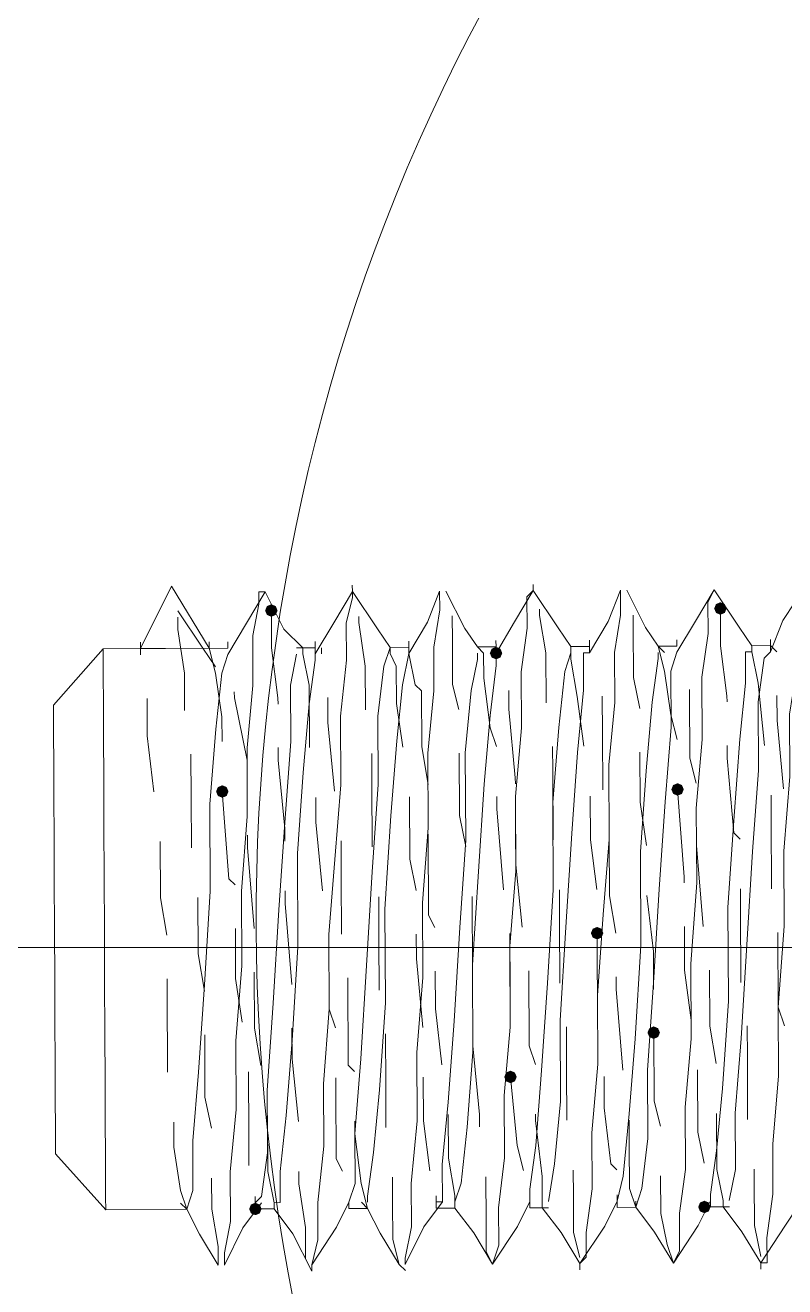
# Model space of a CAD drawing. Header units: millimetres. Extents: x 89051 to 218395, y -330386 to -125649.
# Drawn here: x 100671.91 to 100686.65, y -127027.67 to -127003.17 of the extents above; entities that cross this region are included whole.
import ezdxf

# ---------------------------------------------------------------- set-up
doc = ezdxf.new("R2010")
doc.units = ezdxf.units.MM
doc.header["$LTSCALE"] = 13
for name, pattern in [('1 实线', [0]), ('ACAD_ISO04W100', [30, 24, -3, 0, -3]), ('CENTER', [50.8, 31.75, -6.35, 6.35, -6.35])]:
    doc.linetypes.add(name, pattern=pattern)
doc.layers.get('0').update_dxf_attribs({"color": 1, "linetype": 'CENTER'})
doc.layers.add('C00-00-00', color=7, linetype='Continuous')
doc.layers.add('标注、文本', color=3, linetype='Continuous', lineweight=25)

msp = doc.modelspace()

# ---------------------------------------------------------------- hatches: boundary and pattern name
at = {"layer": 'C00-00-00'}
h = msp.add_hatch(color=256, dxfattribs=at)
h.dxf.hatch_style = 2
h.paths.add_polyline_path([(100676.569, -127014.538), (100676.605, -127014.623), (100676.691, -127014.658), (100676.776, -127014.622), (100676.811, -127014.537), (100676.775, -127014.451), (100676.69, -127014.416), (100676.604, -127014.452)])
h = msp.add_hatch(color=256, dxfattribs=at)
h.dxf.hatch_style = 2
h.paths.add_polyline_path([(100685.282, -127014.498), (100685.318, -127014.583), (100685.403, -127014.619), (100685.489, -127014.583), (100685.524, -127014.497), (100685.488, -127014.412), (100685.402, -127014.377), (100685.317, -127014.413)])
h = msp.add_hatch(color=256, dxfattribs=at)
h.dxf.hatch_style = 2
h.paths.add_polyline_path([(100680.929, -127015.365), (100680.965, -127015.45), (100681.051, -127015.485), (100681.136, -127015.449), (100681.171, -127015.364), (100681.135, -127015.279), (100681.05, -127015.243), (100680.965, -127015.279)])
h = msp.add_hatch(color=256, dxfattribs=at)
h.dxf.hatch_style = 2
h.paths.add_polyline_path([(100675.617, -127018.051), (100675.653, -127018.137), (100675.739, -127018.172), (100675.824, -127018.136), (100675.859, -127018.05), (100675.823, -127017.965), (100675.738, -127017.93), (100675.652, -127017.966)])
h = msp.add_hatch(color=256, dxfattribs=at)
h.dxf.hatch_style = 2
h.paths.add_polyline_path([(100684.451, -127018.011), (100684.487, -127018.096), (100684.572, -127018.132), (100684.657, -127018.096), (100684.693, -127018.01), (100684.657, -127017.925), (100684.571, -127017.89), (100684.486, -127017.926)])
h = msp.add_hatch(color=256, dxfattribs=at)
h.dxf.hatch_style = 2
h.paths.add_polyline_path([(100682.89, -127020.801), (100682.926, -127020.887), (100683.012, -127020.922), (100683.097, -127020.886), (100683.132, -127020.8), (100683.096, -127020.715), (100683.011, -127020.68), (100682.925, -127020.716)])
h = msp.add_hatch(color=256, dxfattribs=at)
h.dxf.hatch_style = 2
h.paths.add_polyline_path([(100683.988, -127022.733), (100684.024, -127022.818), (100684.11, -127022.853), (100684.195, -127022.817), (100684.23, -127022.732), (100684.194, -127022.646), (100684.109, -127022.611), (100684.023, -127022.647)])
h = msp.add_hatch(color=256, dxfattribs=at)
h.dxf.hatch_style = 2
h.paths.add_polyline_path([(100681.209, -127023.592), (100681.245, -127023.678), (100681.33, -127023.713), (100681.416, -127023.677), (100681.451, -127023.591), (100681.415, -127023.506), (100681.329, -127023.471), (100681.244, -127023.507)])
h = msp.add_hatch(color=256, dxfattribs=at)
h.dxf.hatch_style = 2
h.paths.add_polyline_path([(100676.259, -127026.156), (100676.295, -127026.241), (100676.381, -127026.276), (100676.466, -127026.24), (100676.501, -127026.155), (100676.465, -127026.07), (100676.379, -127026.034), (100676.294, -127026.07)])
h = msp.add_hatch(color=256, dxfattribs=at)
h.dxf.hatch_style = 2
h.paths.add_polyline_path([(100684.972, -127026.116), (100685.007, -127026.202), (100685.093, -127026.237), (100685.178, -127026.201), (100685.213, -127026.115), (100685.178, -127026.03), (100685.092, -127025.995), (100685.007, -127026.031)])

# ---------------------------------------------------------------- linework, layer by layer
at = {"color": 7, "linetype": '1 实线', "lineweight": 0, "extrusion": (0, 0, -1)}
for centre, major_axis, ratio, start_param, end_param in [((100704.687, -127020.581), (-0.209, 45.982), 0.866025, 2.304713, 7.120065), ((100700.754, -127020.599), (-0.209, 45.982), 0.866025, 3.141593, 6.283185), ((100707.833, -127020.567), (0.157, -34.608), 0.908418, 6.283185, 9.424778)]:
    msp.add_ellipse(centre, major_axis=major_axis, ratio=ratio, start_param=start_param, end_param=end_param, dxfattribs=at)
at = {"layer": 'C00-00-00', "lineweight": 15}
for points in [[(100674.152, -127015.275), (100674.752, -127014.062)], [(100674.752, -127014.062), (100675.484, -127015.269)], [(100678.262, -127014.167), (100678.261, -127014.046)], [(100681.771, -127014.151), (100681.77, -127014.03)], [(100676.568, -127014.175), (100676.447, -127014.175), (100676.448, -127014.417), (100676.329, -127015.023), (100676.334, -127015.991), (100676.218, -127017.202), (100676.224, -127018.533), (100676.11, -127019.985), (100676.117, -127021.437), (100676.002, -127022.89), (100676.008, -127024.221), (100675.893, -127025.432), (100675.897, -127026.4), (100675.779, -127027.005), (100675.78, -127027.247)], [(100675.847, -127015.388), (100676.207, -127014.781), (100676.568, -127014.175)], [(100676.568, -127014.175), (100676.934, -127014.899), (100677.299, -127015.26)], [(100678.262, -127014.167), (100678.262, -127014.288), (100678.143, -127014.773), (100678.147, -127015.499), (100678.031, -127016.588), (100678.037, -127017.919), (100677.922, -127019.372), (100677.808, -127020.825), (100677.815, -127022.277), (100677.7, -127023.729), (100677.706, -127024.939), (100677.59, -127026.029), (100677.593, -127026.755), (100677.474, -127027.24)], [(100677.541, -127015.38), (100677.901, -127014.774), (100678.262, -127014.167)], [(100678.262, -127014.167), (100678.749, -127014.891), (100678.993, -127015.253)], [(100679.956, -127014.159), (100679.957, -127014.522), (100679.84, -127015.249), (100679.844, -127016.096), (100679.728, -127017.307), (100679.735, -127018.759), (100679.62, -127020.211), (100679.627, -127021.663), (100679.512, -127023.116), (100679.519, -127024.447), (100679.403, -127025.658), (100679.407, -127026.505), (100679.289, -127027.11), (100679.289, -127027.231)], [(100679.356, -127015.372), (100679.717, -127014.765), (100679.956, -127014.159)], [(100680.077, -127014.159), (100680.443, -127014.883), (100680.687, -127015.245)], [(100681.771, -127014.151), (100681.65, -127014.273), (100681.653, -127014.878), (100681.536, -127015.725), (100681.541, -127016.814), (100681.426, -127018.146), (100681.433, -127019.598), (100681.318, -127021.051), (100681.325, -127022.624), (100681.21, -127023.955), (100681.216, -127025.165), (100681.099, -127026.134), (100681.103, -127026.86), (100680.983, -127027.224)], [(100681.05, -127015.364), (100681.411, -127014.758), (100681.771, -127014.151)], [(100681.771, -127014.151), (100682.258, -127014.875), (100682.502, -127015.237)], [(100683.465, -127014.143), (100683.467, -127014.627), (100683.349, -127015.354), (100683.354, -127016.322), (100683.238, -127017.533), (100683.245, -127018.985), (100683.131, -127020.437), (100683.017, -127022.011), (100683.023, -127023.342), (100682.908, -127024.674), (100682.913, -127025.763), (100682.796, -127026.61), (100682.798, -127027.094), (100682.677, -127027.216)], [(100682.865, -127015.356), (100683.226, -127014.749), (100683.465, -127014.143)], [(100683.586, -127014.143), (100683.952, -127014.867), (100684.196, -127015.229)], [(100685.28, -127014.135), (100685.16, -127014.378), (100685.163, -127014.983), (100685.046, -127015.83), (100685.051, -127017.04), (100684.936, -127018.372), (100684.943, -127019.824), (100684.829, -127021.398), (100684.836, -127022.85), (100684.721, -127024.181), (100684.726, -127025.391), (100684.609, -127026.239), (100684.612, -127026.965), (100684.492, -127027.208)], [(100684.56, -127015.348), (100684.92, -127014.742), (100685.28, -127014.135)], [(100685.28, -127014.135), (100685.767, -127014.859), (100686.011, -127015.221)], [(100674.875, -127014.545), (100675.363, -127015.269)], [(100676.694, -127015.263), (100676.69, -127014.537)], [(100681.894, -127014.635), (100681.894, -127014.514)], [(100685.406, -127015.224), (100685.403, -127014.498)], [(100686.375, -127015.34), (100686.614, -127014.734), (100686.854, -127014.37)], [(100674.877, -127014.908), (100674.876, -127014.666)], [(100678.385, -127014.771), (100678.385, -127014.65)], [(100678.51, -127015.618), (100678.385, -127014.771)], [(100680.202, -127015.126), (100680.2, -127014.642)], [(100682.018, -127015.36), (100681.894, -127014.635)], [(100683.71, -127014.868), (100683.709, -127014.626)], [(100675.002, -127015.755), (100674.877, -127014.908)], [(100683.715, -127015.836), (100683.71, -127014.868)], [(100672.463, -127016.372), (100673.426, -127015.278)], [(100673.426, -127015.278), (100675.847, -127015.267)], [(100673.451, -127020.723), (100673.447, -127019.755), (100673.442, -127018.666), (100673.438, -127017.819), (100673.434, -127016.972), (100673.431, -127016.367), (100673.429, -127015.762), (100673.428, -127015.52), (100673.426, -127015.278)], [(100674.152, -127015.275), (100674.152, -127015.154)], [(100675.484, -127015.269), (100674.152, -127015.275)], [(100674.153, -127015.396), (100674.152, -127015.275)], [(100675.363, -127015.269), (100675.606, -127015.631)], [(100675.484, -127015.269), (100675.483, -127015.148)], [(100675.484, -127015.269), (100675.607, -127015.752)], [(100675.847, -127015.267), (100675.846, -127015.146)], [(100676.819, -127016.231), (100676.694, -127015.263)], [(100677.178, -127015.261), (100677.541, -127015.259)], [(100677.299, -127015.26), (100677.299, -127015.381)], [(100677.541, -127015.259), (100677.54, -127015.138)], [(100677.541, -127015.38), (100677.541, -127015.259)], [(100677.662, -127015.38), (100677.662, -127015.259)], [(100678.195, -127026.026), (100678.314, -127025.663), (100678.31, -127024.695), (100678.424, -127023.242), (100678.537, -127021.426), (100678.649, -127019.611), (100678.763, -127017.916), (100678.757, -127016.585), (100678.873, -127015.616), (100678.993, -127015.253), (100678.993, -127015.374)], [(100678.993, -127015.253), (100679.356, -127015.251)], [(100678.993, -127015.253), (100678.993, -127015.374)], [(100679.356, -127015.251), (100679.355, -127015.13)], [(100679.356, -127015.372), (100679.356, -127015.251)], [(100680.206, -127015.973), (100680.202, -127015.126)], [(100680.687, -127015.245), (100681.05, -127015.243)], [(100680.687, -127015.245), (100680.808, -127015.366)], [(100681.05, -127015.243), (100681.049, -127015.122)], [(100682.502, -127015.237), (100682.865, -127015.235)], [(100682.502, -127015.237), (100682.502, -127015.358)], [(100682.865, -127015.235), (100682.864, -127015.114)], [(100682.865, -127015.356), (100682.865, -127015.235)], [(100684.196, -127015.229), (100684.559, -127015.227)], [(100684.196, -127015.229), (100684.319, -127015.713)], [(100684.196, -127015.229), (100684.318, -127015.35)], [(100684.559, -127015.227), (100684.558, -127015.106)], [(100685.531, -127016.191), (100685.406, -127015.224)], [(100686.011, -127015.221), (100686.374, -127015.219)], [(100686.011, -127015.221), (100686.012, -127015.342)], [(100686.374, -127015.219), (100686.374, -127015.098)], [(100686.496, -127015.34), (100686.374, -127015.219)], [(100686.375, -127015.34), (100686.374, -127015.219)], [(100675.847, -127015.388), (100675.728, -127015.752), (100675.612, -127016.841), (100675.497, -127018.294), (100675.505, -127019.988), (100675.392, -127021.804), (100675.279, -127023.498), (100675.164, -127024.83), (100675.168, -127025.798), (100675.049, -127026.161)], [(100676.379, -127026.034), (100676.5, -127025.913), (100676.617, -127025.065), (100676.612, -127023.855), (100676.725, -127022.161), (100676.838, -127020.345), (100676.951, -127018.65), (100677.065, -127017.077), (100677.06, -127015.988), (100677.178, -127015.382)], [(100677.541, -127015.38), (100677.542, -127015.501), (100677.425, -127016.349), (100677.31, -127017.681), (100677.196, -127019.254), (100677.204, -127021.069), (100677.091, -127022.885), (100676.977, -127024.338), (100676.861, -127025.427), (100676.864, -127026.032), (100676.743, -127026.033)], [(100677.299, -127015.381), (100677.423, -127015.986)], [(100679.356, -127015.372), (100679.238, -127015.978), (100679.122, -127017.067), (100679.008, -127018.52), (100678.895, -127020.336), (100678.903, -127022.151), (100678.79, -127023.845), (100678.674, -127025.056), (100678.557, -127025.904), (100678.558, -127026.025)], [(100678.993, -127015.374), (100679.115, -127015.615)], [(100679.48, -127015.977), (100679.356, -127015.372)], [(100679.889, -127026.018), (100680.01, -127026.018), (100680.006, -127025.292), (100680.122, -127024.081), (100680.236, -127022.508), (100680.349, -127020.692), (100680.462, -127018.997), (100680.454, -127017.303), (100680.57, -127016.093), (100680.688, -127015.487), (100680.687, -127015.366)], [(100681.05, -127015.364), (100681.051, -127015.606), (100680.935, -127016.575), (100680.82, -127017.907), (100680.707, -127019.601), (100680.594, -127021.417), (100680.602, -127023.111), (100680.487, -127024.564), (100680.371, -127025.653), (100680.252, -127026.017)], [(100680.808, -127015.366), (100680.811, -127015.85)], [(100681.704, -127026.01), (100681.703, -127025.768), (100681.82, -127024.921), (100681.934, -127023.468), (100682.048, -127021.773), (100682.16, -127019.958), (100682.153, -127018.264), (100682.267, -127016.811), (100682.383, -127015.721), (100682.502, -127015.358)], [(100682.023, -127016.328), (100682.018, -127015.36)], [(100682.865, -127015.356), (100682.744, -127015.357), (100682.748, -127016.083), (100682.632, -127017.293), (100682.518, -127018.867), (100682.406, -127020.683), (100682.293, -127022.498), (100682.3, -127024.071), (100682.185, -127025.282), (100682.067, -127026.009)], [(100682.502, -127015.358), (100682.503, -127015.479)], [(100682.503, -127015.479), (100682.627, -127016.204)], [(100683.398, -127026.003), (100683.517, -127025.518), (100683.632, -127024.307), (100683.747, -127022.855), (100683.859, -127021.039), (100683.851, -127019.224), (100683.965, -127017.65), (100684.08, -127016.319), (100684.197, -127015.471), (100684.197, -127015.35)], [(100684.56, -127015.348), (100684.44, -127015.712), (100684.445, -127016.801), (100684.331, -127018.254), (100684.217, -127019.948), (100684.105, -127021.764), (100683.991, -127023.459), (100683.997, -127024.79), (100683.881, -127025.758), (100683.761, -127026.122)], [(100685.213, -127025.994), (100685.212, -127025.873), (100685.33, -127025.026), (100685.445, -127023.815), (100685.558, -127022.12), (100685.55, -127020.305), (100685.663, -127018.611), (100685.777, -127017.037), (100685.893, -127015.947), (100685.891, -127015.342), (100686.012, -127015.342)], [(100686.375, -127015.34), (100686.254, -127015.462), (100686.137, -127016.309), (100686.143, -127017.64), (100686.029, -127019.214), (100685.916, -127021.03), (100685.804, -127022.845), (100685.689, -127024.298), (100685.694, -127025.387), (100685.576, -127025.993)], [(100686.012, -127015.342), (100686.135, -127015.946)], [(100675.005, -127016.481), (100675.002, -127015.755)], [(100675.607, -127015.752), (100675.732, -127016.599)], [(100678.514, -127016.465), (100678.51, -127015.618)], [(100679.115, -127015.615), (100679.119, -127016.341)], [(100684.319, -127015.713), (100684.444, -127016.559)], [(100677.423, -127015.986), (100677.428, -127017.196)], [(100679.602, -127016.097), (100679.48, -127015.977)], [(100680.329, -127016.457), (100680.206, -127015.973)], [(100680.811, -127015.85), (100680.936, -127016.817)], [(100683.838, -127016.441), (100683.715, -127015.836)], [(100686.135, -127015.946), (100686.262, -127017.156)], [(100686.861, -127015.822), (100686.743, -127016.549), (100686.749, -127017.759), (100686.634, -127019.211), (100686.641, -127020.663), (100686.527, -127022.237), (100686.533, -127023.568), (100686.418, -127024.9), (100686.422, -127025.868), (100686.305, -127026.715), (100686.308, -127027.199), (100686.187, -127027.2)], [(100674.281, -127016.968), (100674.278, -127016.242)], [(100675.972, -127016.235), (100675.971, -127016.114)], [(100676.219, -127017.444), (100675.972, -127016.235)], [(100676.82, -127016.352), (100676.819, -127016.231)], [(100677.789, -127016.71), (100677.787, -127016.226)], [(100679.607, -127017.186), (100679.602, -127016.097)], [(100681.297, -127016.452), (100681.296, -127016.089)], [(100682.627, -127016.204), (100682.753, -127017.172)], [(100683.115, -127016.928), (100683.111, -127016.202)], [(100684.805, -127016.194), (100684.805, -127016.073)], [(100684.811, -127017.404), (100684.805, -127016.194)], [(100685.532, -127016.312), (100685.531, -127016.191)], [(100686.502, -127016.671), (100686.499, -127016.187)], [(100672.463, -127016.372), (100672.464, -127016.493), (100672.466, -127016.977), (100672.468, -127017.461), (100672.472, -127018.187), (100672.475, -127018.913), (100672.479, -127019.76), (100672.483, -127020.728)], [(100679.119, -127016.341), (100679.244, -127017.188)], [(100681.424, -127017.783), (100681.297, -127016.452)], [(100675.732, -127016.599), (100675.734, -127017.083)], [(100677.916, -127018.041), (100677.789, -127016.71)], [(100684.444, -127016.559), (100684.567, -127017.043)], [(100686.629, -127018.001), (100686.502, -127016.671)], [(100674.407, -127018.057), (100674.281, -127016.968)], [(100680.936, -127016.817), (100681.059, -127017.18)], [(100683.12, -127018.017), (100683.115, -127016.928)], [(100676.824, -127017.441), (100676.823, -127017.199)], [(100679.731, -127017.912), (100679.607, -127017.186)], [(100682.15, -127017.659), (100682.148, -127017.175)], [(100685.537, -127017.401), (100685.536, -127017.159)], [(100675.134, -127018.175), (100675.13, -127017.327)], [(100676.222, -127017.928), (100676.219, -127017.444)], [(100676.952, -127018.771), (100676.824, -127017.441)], [(100678.642, -127017.917), (100678.639, -127017.312)], [(100680.339, -127018.514), (100680.333, -127017.304)], [(100683.847, -127018.256), (100683.842, -127017.288)], [(100684.934, -127017.888), (100684.811, -127017.404)], [(100685.665, -127018.853), (100685.537, -127017.401)], [(100682.156, -127018.99), (100682.15, -127017.659)], [(100678.647, -127019.127), (100678.642, -127017.917)], [(100681.425, -127017.904), (100681.424, -127017.783)], [(100675.138, -127019.143), (100675.134, -127018.175)], [(100675.738, -127018.051), (100675.867, -127019.744)], [(100677.554, -127018.164), (100677.556, -127018.648)], [(100679.369, -127018.155), (100679.374, -127019.365)], [(100681.063, -127018.148), (100681.064, -127018.39)], [(100682.878, -127018.139), (100682.882, -127018.986)], [(100684.572, -127018.011), (100684.7, -127019.704)], [(100686.387, -127018.123), (100686.389, -127018.607)], [(100681.064, -127018.39), (100681.192, -127019.962)], [(100683.972, -127019.102), (100683.847, -127018.256)], [(100677.556, -127018.648), (100677.683, -127019.978)], [(100680.462, -127019.118), (100680.339, -127018.514)], [(100686.389, -127018.607), (100686.396, -127019.938)], [(100676.227, -127019.138), (100676.226, -127018.896)], [(100676.953, -127019.013), (100676.952, -127018.771)], [(100679.742, -127020.453), (100679.735, -127018.88)], [(100681.432, -127019.477), (100681.429, -127018.872)], [(100684.94, -127019.098), (100684.939, -127018.856)], [(100685.786, -127018.973), (100685.665, -127018.853)], [(100674.537, -127020.113), (100674.533, -127019.024)], [(100676.355, -127020.71), (100676.227, -127019.138)], [(100678.045, -127019.734), (100678.042, -127019.008)], [(100682.882, -127018.986), (100683.007, -127019.954)], [(100683.25, -127020.074), (100683.245, -127018.985)], [(100685.068, -127020.671), (100684.94, -127019.098)], [(100679.374, -127019.365), (100679.498, -127019.97)], [(100681.559, -127020.687), (100681.432, -127019.477)], [(100684.7, -127019.704), (100684.701, -127019.825)], [(100675.867, -127019.744), (100675.988, -127019.865)], [(100678.05, -127020.823), (100678.045, -127019.734)], [(100685.792, -127020.304), (100685.79, -127019.941)], [(100674.662, -127020.839), (100674.537, -127020.113)], [(100675.268, -127021.199), (100675.263, -127020.11)], [(100676.958, -127020.223), (100676.957, -127019.981)], [(100678.777, -127020.941), (100678.773, -127020.094)], [(100680.594, -127021.538), (100680.588, -127020.086)], [(100682.284, -127020.562), (100682.281, -127019.957)], [(100683.374, -127020.799), (100683.25, -127020.074)], [(100684.102, -127021.159), (100683.976, -127020.07)], [(100677.086, -127021.796), (100676.958, -127020.223)], [(100685.799, -127021.756), (100685.792, -127020.304)], [(100679.864, -127020.694), (100679.742, -127020.453)], [(100682.29, -127021.772), (100682.284, -127020.562)], [(100684.705, -127020.672), (100684.709, -127021.519)], [(100672.483, -127020.728), (100672.487, -127021.696), (100672.491, -127022.543), (100672.495, -127023.269), (100672.498, -127023.995), (100672.501, -127024.6), (100672.502, -127024.963), (100672.503, -127025.084)], [(100673.476, -127026.169), (100673.475, -127025.927), (100673.474, -127025.685), (100673.471, -127025.08), (100673.468, -127024.475), (100673.464, -127023.627), (100673.46, -127022.78), (100673.456, -127021.691), (100673.451, -127020.723)], [(100675.992, -127020.712), (100675.997, -127021.68)], [(100677.808, -127020.825), (100677.815, -127022.277)], [(100679.502, -127020.817), (100679.504, -127021.301)], [(100681.317, -127020.809), (100681.322, -127021.898)], [(100683.011, -127020.801), (100683.019, -127022.616)], [(100686.52, -127020.785), (100686.527, -127022.237)], [(100678.781, -127021.909), (100678.777, -127020.941)], [(100684.105, -127021.885), (100684.102, -127021.159)], [(100675.393, -127021.925), (100675.268, -127021.199)], [(100679.504, -127021.301), (100679.631, -127022.631)], [(100676.364, -127022.646), (100676.359, -127021.557)], [(100679.872, -127022.267), (100679.868, -127021.541)], [(100680.596, -127021.901), (100680.594, -127021.538)], [(100681.69, -127022.985), (100681.683, -127021.533)], [(100683.379, -127021.888), (100683.378, -127021.646)], [(100684.709, -127021.519), (100684.834, -127022.487)], [(100685.198, -127022.606), (100685.193, -127021.517)], [(100674.667, -127021.928), (100674.666, -127021.686)], [(100675.997, -127021.68), (100676.122, -127022.526)], [(100678.182, -127023.364), (100678.175, -127021.67)], [(100681.322, -127021.898), (100681.325, -127022.624)], [(100683.507, -127023.461), (100683.379, -127021.888)], [(100674.674, -127023.501), (100674.667, -127021.928)], [(100677.815, -127022.277), (100677.937, -127022.639)], [(100679.998, -127023.356), (100679.872, -127022.267)], [(100686.527, -127022.237), (100686.65, -127022.6)], [(100677.093, -127023.248), (100677.09, -127022.643)], [(100682.418, -127023.466), (100682.414, -127022.619)], [(100685.322, -127023.332), (100685.198, -127022.606)], [(100685.926, -127023.208), (100685.924, -127022.603)], [(100675.402, -127023.982), (100675.397, -127022.772)], [(100676.488, -127023.372), (100676.364, -127022.646)], [(100678.91, -127023.724), (100678.906, -127022.756)], [(100680.601, -127022.99), (100680.6, -127022.748)], [(100684.115, -127024.063), (100684.109, -127022.732)], [(100680.728, -127024.321), (100680.601, -127022.99)], [(100681.813, -127023.348), (100681.69, -127022.985)], [(100677.219, -127024.457), (100677.093, -127023.248)], [(100678.304, -127023.484), (100678.182, -127023.364)], [(100685.932, -127024.418), (100685.926, -127023.208)], [(100676.247, -127023.494), (100676.252, -127024.704)], [(100677.942, -127023.607), (100677.943, -127023.849)], [(100679.636, -127023.599), (100679.64, -127024.446)], [(100681.33, -127023.592), (100681.457, -127024.922)], [(100682.423, -127024.434), (100682.418, -127023.466)], [(100683.145, -127023.584), (100683.148, -127024.189)], [(100684.959, -127023.454), (100684.965, -127024.664)], [(100677.943, -127023.849), (100677.949, -127025.18)], [(100678.914, -127024.571), (100678.91, -127023.724)], [(100675.526, -127024.586), (100675.402, -127023.982)], [(100684.238, -127024.547), (100684.115, -127024.063)], [(100676.619, -127025.428), (100676.614, -127024.339)], [(100680.127, -127025.17), (100680.123, -127024.323)], [(100680.729, -127024.563), (100680.728, -127024.321)], [(100681.818, -127024.437), (100681.817, -127024.316)], [(100683.148, -127024.189), (100683.274, -127025.277)], [(100685.331, -127025.389), (100685.326, -127024.3)], [(100674.801, -127024.953), (100674.799, -127024.468)], [(100678.31, -127024.695), (100678.308, -127024.453)], [(100679.64, -127024.446), (100679.765, -127025.414)], [(100681.944, -127025.525), (100681.818, -127024.437)], [(100683.635, -127024.912), (100683.633, -127024.428)], [(100676.252, -127024.704), (100676.255, -127025.309)], [(100678.435, -127025.662), (100678.31, -127024.695)], [(100684.965, -127024.664), (100685.089, -127025.269)], [(100673.476, -127026.169), (100672.503, -127025.084)], [(100674.926, -127025.799), (100674.801, -127024.953)], [(100681.457, -127024.922), (100681.58, -127025.406)], [(100683.639, -127025.759), (100683.635, -127024.912)], [(100677.949, -127025.18), (100678.071, -127025.422)], [(100680.251, -127025.896), (100680.127, -127025.17)], [(100683.274, -127025.277), (100683.395, -127025.398)], [(100675.533, -127026.159), (100675.53, -127025.554)], [(100676.743, -127026.033), (100676.619, -127025.428)], [(100677.225, -127025.668), (100677.224, -127025.426)], [(100679.042, -127026.022), (100679.039, -127025.538)], [(100680.858, -127026.377), (100680.855, -127025.53)], [(100681.946, -127026.009), (100681.944, -127025.525)], [(100682.55, -127025.885), (100682.548, -127025.401)], [(100684.246, -127026.241), (100684.243, -127025.515)], [(100685.455, -127025.993), (100685.331, -127025.389)], [(100686.058, -127025.627), (100686.057, -127025.385)], [(100675.049, -127026.161), (100674.926, -127025.799)], [(100677.35, -127026.514), (100677.225, -127025.668)], [(100678.558, -127026.146), (100678.435, -127025.662)], [(100683.761, -127026.122), (100683.639, -127025.759)], [(100686.062, -127026.474), (100686.058, -127025.627)], [(100675.049, -127026.161), (100674.927, -127026.041)], [(100676.501, -127026.034), (100676.14, -127026.52), (100675.78, -127027.247)], [(100676.379, -127026.034), (100676.379, -127025.913)], [(100676.38, -127026.155), (100676.379, -127026.034)], [(100676.743, -127026.154), (100676.743, -127026.033)], [(100678.195, -127026.026), (100677.955, -127026.511), (100677.474, -127027.24)], [(100678.195, -127026.026), (100678.195, -127026.147)], [(100678.195, -127026.147), (100678.195, -127026.026)], [(100678.195, -127026.147), (100678.195, -127026.026)], [(100678.558, -127026.146), (100678.437, -127026.025)], [(100679.045, -127026.748), (100679.042, -127026.022)], [(100680.01, -127026.018), (100679.649, -127026.504), (100679.289, -127027.231)], [(100679.889, -127026.018), (100679.888, -127025.897)], [(100679.889, -127026.139), (100679.889, -127026.018)], [(100680.252, -127026.017), (100680.251, -127025.896)], [(100680.252, -127026.138), (100680.252, -127026.017)], [(100681.704, -127026.01), (100681.464, -127026.495), (100680.983, -127027.224)], [(100681.704, -127026.131), (100681.704, -127026.01)], [(100681.704, -127026.131), (100681.704, -127026.01)], [(100681.946, -127026.13), (100681.946, -127026.009)], [(100682.554, -127026.611), (100682.55, -127025.885)], [(100683.398, -127026.003), (100683.158, -127026.488), (100682.677, -127027.216)], [(100683.398, -127026.003), (100683.397, -127025.882)], [(100683.398, -127026.124), (100683.398, -127026.003)], [(100683.761, -127026.122), (100683.761, -127026.001)], [(100685.213, -127025.994), (100684.973, -127026.479), (100684.492, -127027.208)], [(100685.213, -127025.994), (100685.212, -127025.873)], [(100685.214, -127026.115), (100685.213, -127025.994)], [(100685.456, -127026.114), (100685.455, -127025.993)], [(100675.049, -127026.161), (100673.476, -127026.169)], [(100675.659, -127027.248), (100675.293, -127026.644), (100675.049, -127026.161)], [(100675.657, -127026.885), (100675.533, -127026.159)], [(100676.743, -127026.154), (100676.38, -127026.155)], [(100677.475, -127027.361), (100677.108, -127026.636), (100676.743, -127026.154)], [(100678.558, -127026.146), (100678.195, -127026.147)], [(100679.168, -127027.232), (100678.802, -127026.628), (100678.558, -127026.146)], [(100680.252, -127026.138), (100679.889, -127026.139)], [(100680.983, -127027.224), (100680.617, -127026.62), (100680.252, -127026.138)], [(100682.067, -127026.13), (100681.704, -127026.131)], [(100682.677, -127027.216), (100682.312, -127026.613), (100681.946, -127026.13)], [(100683.761, -127026.122), (100683.398, -127026.124)], [(100684.492, -127027.208), (100684.127, -127026.604), (100683.761, -127026.122)], [(100684.37, -127026.845), (100684.246, -127026.241)], [(100685.577, -127026.114), (100685.214, -127026.115)], [(100686.187, -127027.2), (100685.821, -127026.597), (100685.456, -127026.114)], [(100686.908, -127026.108), (100686.667, -127026.472), (100686.187, -127027.2)], [(100677.352, -127027.119), (100677.35, -127026.514)], [(100680.861, -127026.982), (100680.858, -127026.377)], [(100686.186, -127027.079), (100686.062, -127026.474)], [(100679.168, -127027.232), (100679.045, -127026.748)], [(100682.677, -127027.095), (100682.554, -127026.611)], [(100675.659, -127027.248), (100675.657, -127026.885)], [(100680.983, -127027.224), (100680.861, -127026.982)], [(100684.492, -127027.208), (100684.37, -127026.845)], [(100677.475, -127027.361), (100677.474, -127027.24)], [(100679.29, -127027.352), (100679.168, -127027.232)], [(100682.678, -127027.337), (100682.677, -127027.216)], [(100686.187, -127027.321), (100686.187, -127027.2)]]:
    msp.add_lwpolyline(points, dxfattribs=at)
at = {"layer": '标注、文本', "color": 1, "linetype": 'ACAD_ISO04W100', "lineweight": 15}
for p, q in [((100860.066, -127021.077), (100331.066, -127021.077)), ((100686.504, -127021.077), (100504.627, -127021.077))]:
    msp.add_line(p, q, dxfattribs=at)

doc.saveas('drawing.dxf')
